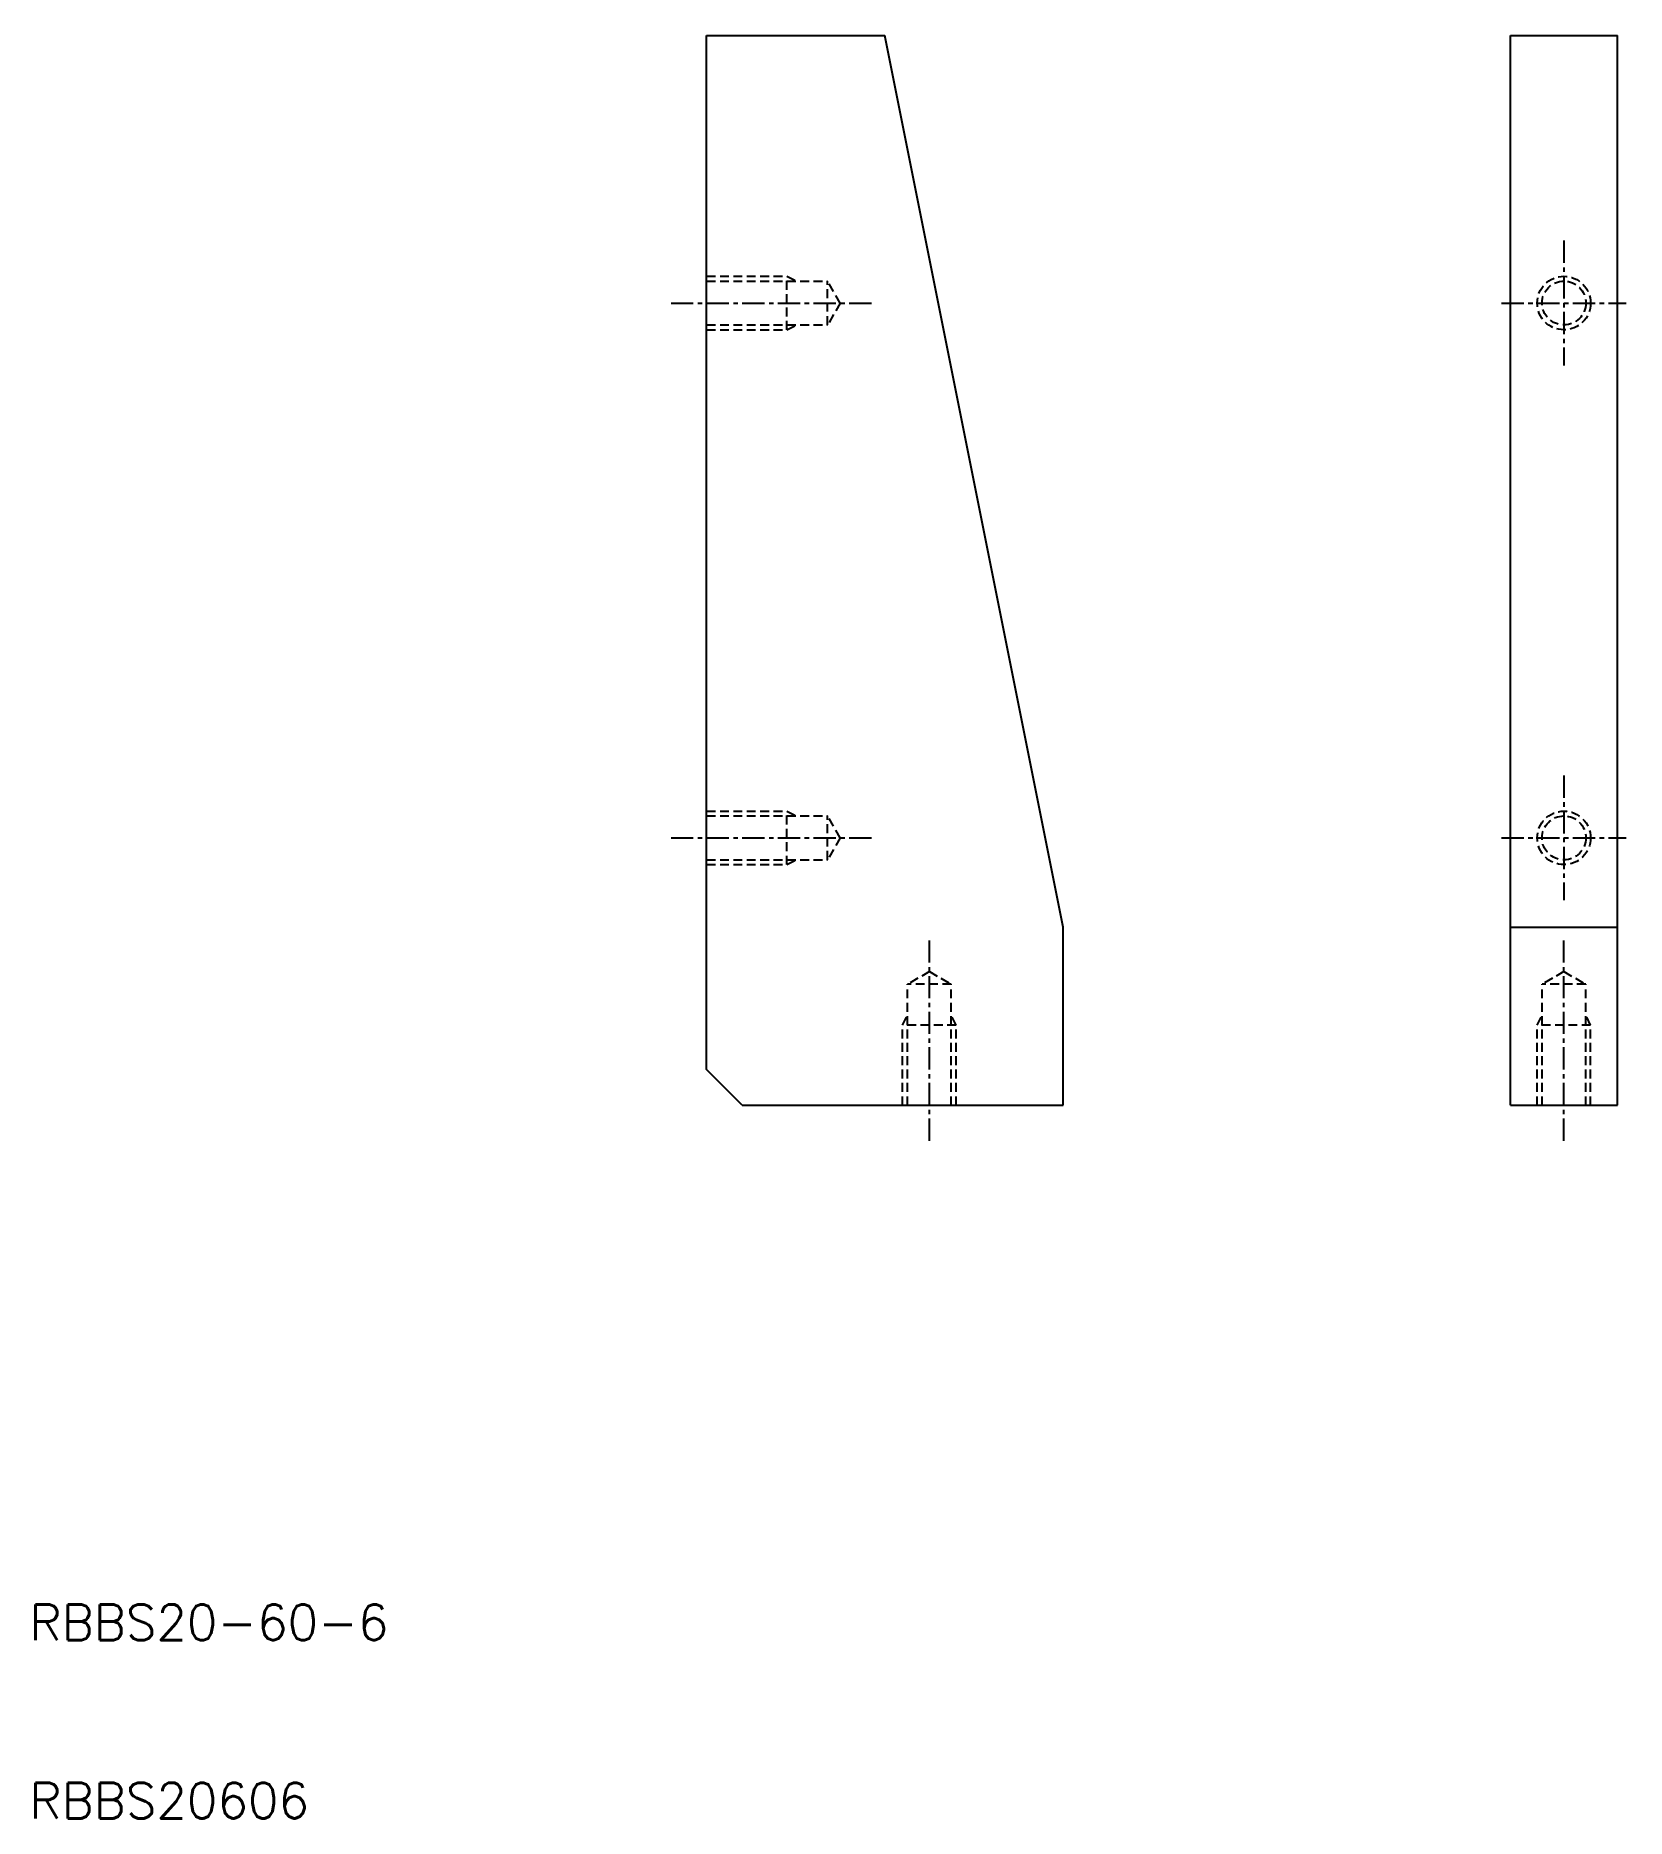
# Model space of a CAD drawing. Extents: x 10 to 100, y 10 to 110.
import ezdxf

# ---------------------------------------------------------------- set-up
doc = ezdxf.new("R2010")
doc.units = 0
doc.linetypes.add('CENTER', pattern=[2, 1.25, -0.25, 0.25, -0.25])
doc.linetypes.add('DASHED', pattern=[0.75, 0.5, -0.25])
doc.layers.get('0').update_dxf_attribs({"linetype": 'CONTINUOUS'})
doc.layers.add('CENTER', color=1, linetype='CENTER')
doc.styles.get("Standard").update_dxf_attribs({"font": 'txt.shx'})

msp = doc.modelspace()

# ---------------------------------------------------------------- linework, layer by layer
at = {"color": 7, "linetype": 'CONTINUOUS'}
for p, q in [((48, 110), (58, 110)), ((48, 52), (48, 110)), ((68, 60), (58, 110)), ((93.11, 110), (99.11, 110)), ((93.11, 50), (93.11, 110)), ((99.11, 50), (99.11, 110)), ((68, 50), (68, 60)), ((93.11, 60), (99.11, 60)), ((50, 50), (48, 52)), ((50, 50), (68, 50)), ((93.11, 50), (99.11, 50))]:
    msp.add_line(p, q, dxfattribs=at)
at = {"color": 3, "linetype": 'DASHED'}
for p, q in [((48, 96.5), (52.5, 96.5)), ((48, 96.23), (54.79, 96.23)), ((52.5, 96.5), (53.04, 96.23)), ((52.5, 93.5), (52.5, 96.5)), ((54.79, 93.77), (54.79, 96.23)), ((55.5, 95), (54.79, 96.23)), ((55.5, 95), (54.79, 93.77)), ((48, 93.77), (54.79, 93.77)), ((48, 93.5), (52.5, 93.5)), ((52.5, 93.5), (53.04, 93.77)), ((48, 66.5), (52.5, 66.5)), ((48, 66.23), (54.79, 66.23)), ((52.5, 66.5), (53.04, 66.23)), ((52.5, 63.5), (52.5, 66.5)), ((54.79, 63.77), (54.79, 66.23)), ((55.5, 65), (54.79, 66.23)), ((55.5, 65), (54.79, 63.77)), ((48, 63.77), (54.79, 63.77)), ((48, 63.5), (52.5, 63.5)), ((52.5, 63.5), (53.04, 63.77)), ((60.5, 57.5), (59.27, 56.79)), ((60.5, 57.5), (61.73, 56.79)), ((96.11, 57.5), (94.88, 56.79)), ((96.11, 57.5), (97.34, 56.79)), ((59.27, 50), (59.27, 56.79)), ((61.73, 56.79), (59.27, 56.79)), ((61.73, 50), (61.73, 56.79)), ((94.88, 50), (94.88, 56.79)), ((97.34, 56.79), (94.88, 56.79)), ((97.34, 50), (97.34, 56.79)), ((59, 54.5), (59.27, 55.04)), ((62, 54.5), (61.73, 55.04)), ((94.61, 54.5), (94.88, 55.04)), ((97.61, 54.5), (97.34, 55.04)), ((59, 50), (59, 54.5)), ((62, 54.5), (59, 54.5)), ((62, 50), (62, 54.5)), ((94.61, 50), (94.61, 54.5)), ((97.61, 54.5), (94.61, 54.5)), ((97.61, 50), (97.61, 54.5))]:
    msp.add_line(p, q, dxfattribs=at)
for centre, radius in [((96.11, 95), 1.5), ((96.11, 95), 1.23), ((96.11, 65), 1.5), ((96.11, 65), 1.23)]:
    msp.add_circle(centre, radius, dxfattribs=at)
at = {"layer": 'CENTER', "color": 1, "linetype": 'CENTER'}
for p, q in [((96.11, 98.5), (96.11, 91.5)), ((46, 95), (57.5, 95)), ((92.61, 95), (99.61, 95)), ((96.11, 68.5), (96.11, 61.5)), ((46, 65), (57.5, 65)), ((92.61, 65), (99.61, 65)), ((60.5, 48), (60.5, 59.5)), ((96.11, 48), (96.11, 59.5))]:
    msp.add_line(p, q, dxfattribs=at)

# ---------------------------------------------------------------- texts
at = {"color": 7, "linetype": 'CONTINUOUS'}
for s, p in [('RBBS20-60-6 ', (10, 20)), ('RBBS20606 ', (10, 10))]:
    msp.add_text(s, height=2, dxfattribs=at).set_placement(p)

doc.saveas('drawing.dxf')
